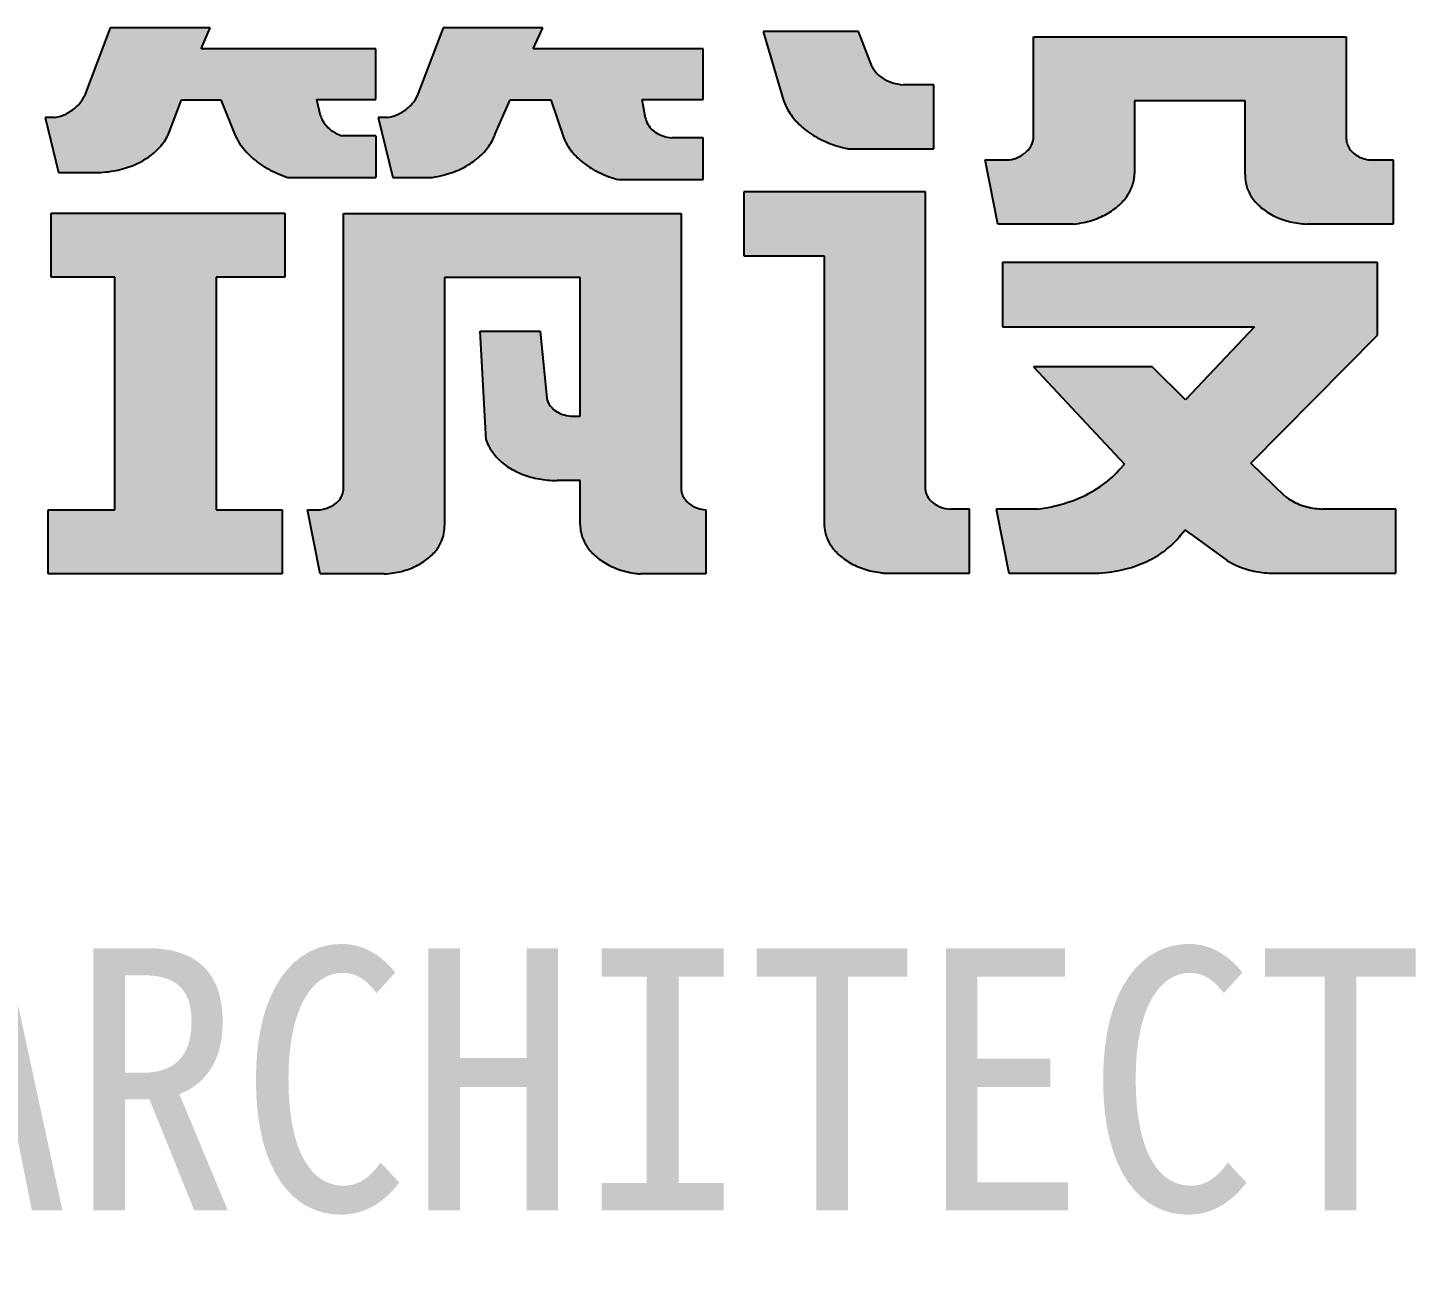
# Model space of a CAD drawing. Extents: x -138012 to 2129925, y -311560 to 0.
# Drawn here: x 19297 to 20134, y -195413 to -194661 of the extents above; entities that cross this region are included whole.
import ezdxf
from ezdxf.enums import TextEntityAlignment as Align

# ---------------------------------------------------------------- set-up
doc = ezdxf.new("R2010")
doc.units = 0
doc.header["$LTSCALE"] = 1000
doc.header["$MEASUREMENT"] = 0
doc.layers.get('0').update_dxf_attribs({"linetype": 'CONTINUOUS'})
for name, color, linetype in [('TEXT', 7, 'CONTINUOUS'), ('WALL', 6, 'CONTINUOUS'), ('图框', 4, 'CONTINUOUS')]:
    doc.layers.add(name, color=color, linetype=linetype)
doc.styles.add('图框艺术体', font='simhei.ttf', dxfattribs={"width": 0.9})

# ---------------------------------------------------------------- blocks, each defined once
blk = doc.blocks.new('A4')
h = blk.add_hatch(color=0)
h.dxf.hatch_style = 1
edge = h.paths.add_edge_path()
edge.add_line((500502.23, 391777.16), (500484.53, 391777.16))
edge.add_spline(control_points=[(500484.53, 391777.16), (500482.23, 391777.36), (500480.32, 391777.75), (500476.53, 391779.02), (500474.67, 391779.92), (500471.31, 391782.19), (500469.82, 391783.55), (500467.91, 391785.96), (500467.32, 391786.87), (500466.6, 391788.33)], knot_values=[0.394941, 0.394941, 0.394941, 0.394941, 0.676796, 0.676796, 0.982391, 0.982391, 1.287985, 1.287985, 1.457203, 1.457203, 1.457203, 1.457203], degree=3, periodic=0)
edge.add_line((500466.6, 391788.33), (500458.8, 391810.07))
edge.add_line((500458.8, 391810.07), (500403.64, 391810.07))
edge.add_line((500403.64, 391810.07), (500415.48, 391767.35))
edge.add_spline(control_points=[(500415.48, 391767.35), (500416.11, 391765.38), (500416.93, 391763.43), (500419.43, 391758.71), (500421.34, 391755.99), (500425.91, 391750.94), (500428.58, 391748.6), (500434.52, 391744.44), (500437.81, 391742.62), (500444.84, 391739.6), (500448.58, 391738.41), (500452.63, 391737.52), (500452.81, 391737.48), (500452.99, 391737.44)], knot_values=[0.250217, 0.250217, 0.250217, 0.250217, 0.400893, 0.400893, 0.626647, 0.626647, 0.852401, 0.852401, 1.078155, 1.078155, 1.303909, 1.303909, 1.314573, 1.314573, 1.314573, 1.314573], degree=3, periodic=0)
edge.add_line((500452.99, 391737.44), (500502.23, 391737.44))
edge.add_line((500502.23, 391737.44), (500502.23, 391777.16))
edge = h.paths.add_edge_path()
edge.add_line((500497.44, 391710.72), (500392.43, 391710.72))
edge.add_line((500392.43, 391710.72), (500392.43, 391671))
edge.add_line((500392.43, 391671), (500438.97, 391671))
edge.add_line((500438.97, 391671), (500438.97, 391504.97))
edge.add_spline(control_points=[(500438.97, 391504.97), (500438.95, 391503.22), (500439.12, 391501.52), (500439.97, 391497.43), (500440.85, 391495.06), (500443.33, 391490.53), (500444.94, 391488.37), (500448.81, 391484.37), (500451.07, 391482.55), (500456.14, 391479.38), (500458.94, 391478.03), (500464.89, 391475.93), (500468.04, 391475.16), (500472.26, 391474.59), (500473.25, 391474.48), (500474.25, 391474.41)], knot_values=[3.133189, 3.133189, 3.133189, 3.133189, 3.307114, 3.307114, 3.554268, 3.554268, 3.801423, 3.801423, 4.048577, 4.048577, 4.295731, 4.295731, 4.542885, 4.542885, 4.61825, 4.61825, 4.61825, 4.61825], degree=3, periodic=0)
edge.add_line((500474.25, 391474.41), (500522.89, 391474.41))
edge.add_line((500522.89, 391474.41), (500522.89, 391514.15))
edge.add_line((500522.89, 391514.15), (500511.91, 391514.15))
edge.add_spline(control_points=[(500511.91, 391514.15), (500509.8, 391514.29), (500507.99, 391514.69), (500505.09, 391515.84), (500503.94, 391516.46), (500501.85, 391517.95), (500500.9, 391518.83), (500499.29, 391520.8), (500498.63, 391521.91), (500497.86, 391523.84), (500497.63, 391524.63), (500497.44, 391526.12)], knot_values=[0.137449, 0.137449, 0.137449, 0.137449, 0.510359, 0.510359, 0.777646, 0.777646, 1.044934, 1.044934, 1.312222, 1.312222, 1.484048, 1.484048, 1.484048, 1.484048], degree=3, periodic=0)
edge.add_line((500497.44, 391526.12), (500497.44, 391710.72))
edge = h.paths.add_edge_path()
edge.add_spline(control_points=[(500583.14, 391690.78), (500585.05, 391690.99), (500586.93, 391691.31), (500592, 391692.45), (500595.1, 391693.48), (500600.87, 391696.1), (500603.53, 391697.69), (500608.28, 391701.29), (500610.37, 391703.3), (500613.84, 391707.62), (500615.22, 391709.93), (500617.26, 391714.7), (500617.91, 391717.16), (500618.27, 391720.45), (500618.32, 391721.26), (500618.33, 391722.06)], knot_values=[-1.435016, -1.435016, -1.435016, -1.435016, -1.296164, -1.296164, -1.054417, -1.054417, -0.812669, -0.812669, -0.570922, -0.570922, -0.329174, -0.329174, -0.087427, -0.087427, -0.008817, -0.008817, -0.008817, -0.008817], degree=3, periodic=0)
edge.add_line((500618.33, 391722.06), (500618.33, 391767.15))
edge.add_line((500618.33, 391767.15), (500682.34, 391767.15))
edge.add_line((500682.34, 391767.15), (500682.34, 391721.5))
edge.add_spline(control_points=[(500682.34, 391721.5), (500682.29, 391719.64), (500682.38, 391717.97), (500683.05, 391713.96), (500683.83, 391711.63), (500686.11, 391707.17), (500687.61, 391705.02), (500691.27, 391701.06), (500693.44, 391699.23), (500698.3, 391696.05), (500701, 391694.69), (500706.78, 391692.54), (500709.85, 391691.75), (500714.6, 391691.03), (500716.22, 391690.87), (500717.85, 391690.79)], knot_values=[-0.037851, -0.037851, -0.037851, -0.037851, 0.137966, 0.137966, 0.387157, 0.387157, 0.636348, 0.636348, 0.885539, 0.885539, 1.13473, 1.13473, 1.383921, 1.383921, 1.510622, 1.510622, 1.510622, 1.510622], degree=3, periodic=0)
edge.add_line((500717.85, 391690.79), (500767.88, 391690.79))
edge.add_line((500767.88, 391690.79), (500767.88, 391730.5))
edge.add_line((500767.88, 391730.5), (500754.93, 391730.5))
edge.add_spline(control_points=[(500754.93, 391730.5), (500753.13, 391730.67), (500751.77, 391730.97), (500749.31, 391731.83), (500748.2, 391732.36), (500746.12, 391733.65), (500745.16, 391734.42), (500743.48, 391736.15), (500742.76, 391737.13), (500741.61, 391739.25), (500741.19, 391740.39), (500740.8, 391742.37), (500740.72, 391743.19), (500740.73, 391744.01)], knot_values=[3.129563, 3.129563, 3.129563, 3.129563, 3.406533, 3.406533, 3.656908, 3.656908, 3.907283, 3.907283, 4.157658, 4.157658, 4.408033, 4.408033, 4.578286, 4.578286, 4.578286, 4.578286], degree=3, periodic=0)
edge.add_line((500740.73, 391744.01), (500740.73, 391806.86))
edge.add_line((500740.73, 391806.86), (500559.93, 391806.86))
edge.add_line((500559.93, 391806.86), (500559.93, 391743.37))
edge.add_spline(control_points=[(500559.93, 391743.37), (500559.49, 391741.15), (500559, 391739.98), (500557.49, 391737.33), (500556.31, 391735.92), (500553.55, 391733.52), (500551.96, 391732.53), (500549.23, 391731.31), (500548.16, 391730.94), (500546.04, 391730.52)], knot_values=[-1.252424, -1.252424, -1.252424, -1.252424, -1.030759, -1.030759, -0.713538, -0.713538, -0.396316, -0.396316, -0.206128, -0.206128, -0.206128, -0.206128], degree=3, periodic=0)
edge.add_line((500546.04, 391730.52), (500532.04, 391730.52))
edge.add_line((500532.04, 391730.52), (500539.33, 391690.78))
edge.add_line((500539.33, 391690.78), (500583.14, 391690.78))
edge = h.paths.add_edge_path()
edge.add_line((500758.7, 391666.88), (500542, 391666.88))
edge.add_line((500542, 391666.88), (500542, 391627.16))
edge.add_line((500542, 391627.16), (500687.61, 391627.16))
edge.add_line((500687.61, 391627.16), (500647.87, 391581.88))
edge.add_line((500647.87, 391581.88), (500628.54, 391602.2))
edge.add_line((500628.54, 391602.2), (500559.9, 391602.2))
edge.add_line((500559.9, 391602.2), (500612.47, 391541.87))
edge.add_line((500612.47, 391541.87), (500610.31, 391539.35))
edge.add_spline(control_points=[(500610.31, 391539.35), (500607.31, 391535.59), (500603.77, 391532.13), (500595.8, 391525.98), (500591.37, 391523.3), (500581.87, 391518.85), (500576.8, 391517.08), (500568.66, 391515.12), (500565.71, 391514.58), (500562.22, 391514.15)], knot_values=[-1.409226, -1.409226, -1.409226, -1.409226, -1.173081, -1.173081, -0.935772, -0.935772, -0.698463, -0.698463, -0.567547, -0.567547, -0.567547, -0.567547], degree=3, periodic=0)
edge.add_line((500562.22, 391514.15), (500538.41, 391514.15))
edge.add_line((500538.41, 391514.15), (500545.69, 391474.44))
edge.add_line((500545.69, 391474.44), (500597.61, 391474.44))
edge.add_spline(control_points=[(500597.61, 391474.44), (500600.2, 391474.57), (500602.77, 391474.84), (500609.7, 391475.94), (500614, 391477.03), (500622.15, 391479.95), (500626, 391481.78), (500633.07, 391486.06), (500636.28, 391488.51), (500641.28, 391493.29), (500643.23, 391495.53), (500644.9, 391497.86)], knot_values=[-1.506139, -1.506139, -1.506139, -1.506139, -1.375629, -1.375629, -1.149297, -1.149297, -0.922964, -0.922964, -0.696632, -0.696632, -0.520968, -0.520968, -0.520968, -0.520968], degree=3, periodic=0)
edge.add_line((500644.9, 391497.86), (500647.54, 391501.15))
edge.add_line((500647.54, 391501.15), (500650.6, 391498.69))
edge.add_line((500650.6, 391498.69), (500671.86, 391482.22))
edge.add_spline(control_points=[(500671.86, 391482.22), (500673.39, 391481.2), (500675.02, 391480.25), (500679.63, 391477.98), (500682.74, 391476.82), (500689.26, 391475.14), (500692.66, 391474.62), (500696.11, 391474.43), (500696.13, 391474.42), (500696.15, 391474.42)], knot_values=[0.873676, 0.873676, 0.873676, 0.873676, 1.017318, 1.017318, 1.259034, 1.259034, 1.50075, 1.50075, 1.502459, 1.502459, 1.502459, 1.502459], degree=3, periodic=0)
edge.add_line((500696.15, 391474.42), (500769.43, 391474.42))
edge.add_line((500769.43, 391474.42), (500769.43, 391514.12))
edge.add_line((500769.43, 391514.12), (500727.23, 391514.12))
edge.add_spline(control_points=[(500727.23, 391514.12), (500724.02, 391514.2), (500720.93, 391514.66), (500714.94, 391516.33), (500712.04, 391517.56), (500708.06, 391519.96), (500706.77, 391520.88), (500705.26, 391522.17)], knot_values=[0.763733, 0.763733, 0.763733, 0.763733, 1.065073, 1.065073, 1.375122, 1.375122, 1.537147, 1.537147, 1.537147, 1.537147], degree=3, periodic=0)
edge.add_line((500705.26, 391522.17), (500685.6, 391542.49))
edge.add_line((500685.6, 391542.49), (500758.7, 391621.9))
edge.add_line((500758.7, 391621.9), (500758.7, 391666.88))
at = {"layer": 'WALL', "color": 0}
for p, q in [((500458.8, 391810.07), (500403.64, 391810.07)), ((500403.64, 391810.07), (500415.48, 391767.35)), ((500466.6, 391788.33), (500458.8, 391810.07)), ((500559.93, 391743.37), (500559.93, 391806.86)), ((500559.93, 391806.86), (500740.73, 391806.86)), ((500740.73, 391806.86), (500740.73, 391744.01)), ((500502.23, 391777.16), (500484.53, 391777.16)), ((500502.23, 391737.44), (500502.23, 391777.16)), ((500682.34, 391767.15), (500618.33, 391767.15)), ((500618.33, 391767.15), (500618.33, 391722.06)), ((500682.34, 391721.5), (500682.34, 391767.15)), ((500452.99, 391737.44), (500502.23, 391737.44)), ((500539.33, 391690.78), (500532.04, 391730.52)), ((500532.04, 391730.52), (500546.04, 391730.52)), ((500754.93, 391730.5), (500767.88, 391730.5)), ((500767.88, 391730.5), (500767.88, 391690.79)), ((500497.44, 391710.72), (500392.43, 391710.72)), ((500392.43, 391710.72), (500392.43, 391671)), ((500497.44, 391526.12), (500497.44, 391710.72)), ((500583.14, 391690.78), (500539.33, 391690.78)), ((500767.88, 391690.79), (500717.85, 391690.79)), ((500392.43, 391671), (500438.97, 391671)), ((500438.97, 391671), (500438.97, 391504.97)), ((500758.7, 391666.88), (500542, 391666.88)), ((500542, 391666.88), (500542, 391627.16)), ((500758.7, 391621.9), (500758.7, 391666.88)), ((500542, 391627.16), (500687.61, 391627.16)), ((500687.61, 391627.16), (500647.87, 391581.88)), ((500685.6, 391542.49), (500758.7, 391621.9)), ((500628.54, 391602.2), (500559.9, 391602.2)), ((500559.9, 391602.2), (500612.47, 391541.87)), ((500647.87, 391581.88), (500628.54, 391602.2)), ((500610.31, 391539.35), (500612.47, 391541.87)), ((500705.26, 391522.17), (500685.6, 391542.49)), ((500522.89, 391514.15), (500511.91, 391514.15)), ((500522.89, 391474.41), (500522.89, 391514.15)), ((500562.22, 391514.15), (500538.41, 391514.15)), ((500538.41, 391514.15), (500545.69, 391474.44)), ((500769.43, 391514.12), (500727.23, 391514.12)), ((500769.43, 391474.42), (500769.43, 391514.12)), ((500644.9, 391497.86), (500647.54, 391501.15)), ((500650.6, 391498.69), (500647.54, 391501.15)), ((500650.6, 391498.69), (500671.96, 391482.14)), ((500474.25, 391474.41), (500522.89, 391474.41)), ((500545.69, 391474.44), (500597.61, 391474.44)), ((500696.15, 391474.42), (500769.43, 391474.42))]:
    blk.add_line(p, q, dxfattribs=at)
for points, knots in [([(500466.6, 391788.33), (500467.32, 391786.87), (500467.91, 391785.96), (500469.82, 391783.55), (500471.31, 391782.19), (500474.67, 391779.92), (500476.53, 391779.02), (500480.32, 391777.75), (500482.23, 391777.36), (500484.53, 391777.16)], [0.394941, 0.394941, 0.394941, 0.394941, 0.564158, 0.564158, 0.869753, 0.869753, 1.175347, 1.175347, 1.457203, 1.457203, 1.457203, 1.457203]), ([(500415.48, 391767.35), (500416.11, 391765.38), (500416.93, 391763.43), (500419.43, 391758.71), (500421.34, 391755.99), (500425.91, 391750.94), (500428.58, 391748.6), (500434.52, 391744.44), (500437.81, 391742.62), (500444.84, 391739.6), (500448.58, 391738.41), (500452.63, 391737.52), (500452.81, 391737.48), (500452.99, 391737.44)], [0.250217, 0.250217, 0.250217, 0.250217, 0.400893, 0.400893, 0.626647, 0.626647, 0.852401, 0.852401, 1.078155, 1.078155, 1.303909, 1.303909, 1.314573, 1.314573, 1.314573, 1.314573]), ([(500546.04, 391730.52), (500548.16, 391730.94), (500549.23, 391731.31), (500551.96, 391732.53), (500553.55, 391733.52), (500556.31, 391735.92), (500557.49, 391737.33), (500559, 391739.98), (500559.49, 391741.15), (500559.93, 391743.37)], [-1.252424, -1.252424, -1.252424, -1.252424, -1.062236, -1.062236, -0.745014, -0.745014, -0.427792, -0.427792, -0.206128, -0.206128, -0.206128, -0.206128]), ([(500740.73, 391744.01), (500740.72, 391743.19), (500740.8, 391742.37), (500741.19, 391740.39), (500741.61, 391739.25), (500742.76, 391737.13), (500743.48, 391736.15), (500745.16, 391734.42), (500746.12, 391733.65), (500748.2, 391732.36), (500749.31, 391731.83), (500751.77, 391730.97), (500753.13, 391730.67), (500754.93, 391730.5)], [3.129563, 3.129563, 3.129563, 3.129563, 3.299816, 3.299816, 3.550191, 3.550191, 3.800566, 3.800566, 4.050941, 4.050941, 4.301316, 4.301316, 4.578286, 4.578286, 4.578286, 4.578286]), ([(500583.14, 391690.78), (500585.05, 391690.99), (500586.93, 391691.31), (500592, 391692.45), (500595.1, 391693.48), (500600.87, 391696.1), (500603.53, 391697.69), (500608.28, 391701.29), (500610.37, 391703.3), (500613.84, 391707.62), (500615.22, 391709.93), (500617.26, 391714.7), (500617.91, 391717.16), (500618.27, 391720.45), (500618.32, 391721.26), (500618.33, 391722.06)], [-1.435016, -1.435016, -1.435016, -1.435016, -1.296164, -1.296164, -1.054417, -1.054417, -0.812669, -0.812669, -0.570922, -0.570922, -0.329174, -0.329174, -0.087427, -0.087427, -0.008817, -0.008817, -0.008817, -0.008817]), ([(500682.34, 391721.5), (500682.29, 391719.64), (500682.38, 391717.97), (500683.05, 391713.96), (500683.83, 391711.63), (500686.11, 391707.17), (500687.61, 391705.02), (500691.27, 391701.06), (500693.44, 391699.23), (500698.3, 391696.05), (500701, 391694.69), (500706.78, 391692.54), (500709.85, 391691.75), (500714.6, 391691.03), (500716.22, 391690.87), (500717.85, 391690.79)], [-0.037851, -0.037851, -0.037851, -0.037851, 0.137966, 0.137966, 0.387157, 0.387157, 0.636348, 0.636348, 0.885539, 0.885539, 1.13473, 1.13473, 1.383921, 1.383921, 1.510622, 1.510622, 1.510622, 1.510622]), ([(500562.22, 391514.15), (500565.71, 391514.58), (500568.66, 391515.12), (500576.8, 391517.08), (500581.87, 391518.85), (500591.37, 391523.3), (500595.8, 391525.98), (500603.77, 391532.13), (500607.31, 391535.59), (500610.31, 391539.35)], [-1.4092258, -1.4092258, -1.4092258, -1.4092258, -1.2783104, -1.2783104, -1.0410011, -1.0410011, -0.8036919, -0.8036919, -0.5675473, -0.5675473, -0.5675473, -0.5675473]), ([(500497.44, 391526.12), (500497.63, 391524.63), (500497.86, 391523.84), (500498.63, 391521.91), (500499.29, 391520.8), (500500.9, 391518.83), (500501.85, 391517.95), (500503.94, 391516.46), (500505.09, 391515.84), (500507.99, 391514.69), (500509.8, 391514.29), (500511.91, 391514.15)], [0.137449, 0.137449, 0.137449, 0.137449, 0.309276, 0.309276, 0.576564, 0.576564, 0.843851, 0.843851, 1.111139, 1.111139, 1.484048, 1.484048, 1.484048, 1.484048]), ([(500705.26, 391522.17), (500706.77, 391520.88), (500708.06, 391519.96), (500712.04, 391517.56), (500714.94, 391516.33), (500720.93, 391514.66), (500724.02, 391514.2), (500727.23, 391514.12)], [0.7637332, 0.7637332, 0.7637332, 0.7637332, 0.9257587, 0.9257587, 1.2358071, 1.2358071, 1.5371473, 1.5371473, 1.5371473, 1.5371473]), ([(500438.97, 391504.97), (500438.95, 391503.22), (500439.12, 391501.52), (500439.97, 391497.43), (500440.85, 391495.06), (500443.33, 391490.53), (500444.94, 391488.37), (500448.81, 391484.37), (500451.07, 391482.55), (500456.14, 391479.38), (500458.94, 391478.03), (500464.89, 391475.93), (500468.04, 391475.16), (500472.26, 391474.59), (500473.25, 391474.48), (500474.25, 391474.41)], [3.133189, 3.133189, 3.133189, 3.133189, 3.307114, 3.307114, 3.554268, 3.554268, 3.801423, 3.801423, 4.048577, 4.048577, 4.295731, 4.295731, 4.542885, 4.542885, 4.61825, 4.61825, 4.61825, 4.61825]), ([(500597.61, 391474.44), (500600.2, 391474.57), (500602.77, 391474.84), (500609.7, 391475.94), (500614, 391477.03), (500622.15, 391479.95), (500626, 391481.78), (500633.07, 391486.06), (500636.28, 391488.51), (500641.28, 391493.29), (500643.23, 391495.53), (500644.9, 391497.86)], [-1.5061392, -1.5061392, -1.5061392, -1.5061392, -1.375629, -1.375629, -1.1492967, -1.1492967, -0.9229643, -0.9229643, -0.696632, -0.696632, -0.520968, -0.520968, -0.520968, -0.520968]), ([(500671.75, 391482.3), (500673.32, 391481.24), (500674.98, 391480.27), (500679.63, 391477.98), (500682.74, 391476.82), (500689.26, 391475.14), (500692.66, 391474.62), (500696.11, 391474.43), (500696.13, 391474.42), (500696.15, 391474.42)], [0.8703339, 0.8703339, 0.8703339, 0.8703339, 1.0173179, 1.0173179, 1.2590341, 1.2590341, 1.5007502, 1.5007502, 1.5024585, 1.5024585, 1.5024585, 1.5024585])]:
    blk.add_open_spline(points, degree=3, knots=knots, dxfattribs=at)
blk = doc.blocks.new('564563')
h = blk.add_hatch(color=0)
h.dxf.hatch_style = 1
edge = h.paths.add_edge_path()
edge.add_line((193233.35, -141801.03), (193131.11, -141801.03))
edge.add_line((193131.11, -141801.03), (193136.9, -141788.34))
edge.add_line((193136.9, -141788.34), (193077.02, -141788.34))
edge.add_line((193077.02, -141788.34), (193061.49, -141829.21))
edge.add_spline(control_points=[(193061.49, -141829.21), (193061.05, -141830.18), (193060.66, -141830.88), (193058.99, -141833.51), (193057.38, -141835.28), (193053.58, -141838.33), (193051.21, -141839.81), (193048.07, -141841.15), (193046.41, -141841.74), (193043.76, -141842.18)], knot_values=[1.913982, 1.913982, 1.913982, 1.913982, 2.020536, 2.020536, 2.32668, 2.32668, 2.632823, 2.632823, 2.805679, 2.805679, 2.805679, 2.805679], degree=3, periodic=0)
edge.add_line((193043.76, -141842.18), (193037.93, -141842.18))
edge.add_line((193037.93, -141842.18), (193046.7, -141878.21))
edge.add_line((193046.7, -141878.21), (193070.61, -141878.21))
edge.add_spline(control_points=[(193070.61, -141878.21), (193072.77, -141877.89), (193074.9, -141877.47), (193080.64, -141876.02), (193084.14, -141874.77), (193090.64, -141871.73), (193093.63, -141869.93), (193098.93, -141865.89), (193101.24, -141863.65), (193105.08, -141858.88), (193106.6, -141856.35), (193107.91, -141853.25), (193108.11, -141852.76), (193108.37, -141852.04)], knot_values=[1.764384, 1.764384, 1.764384, 1.764384, 1.897574, 1.897574, 2.132054, 2.132054, 2.366534, 2.366534, 2.601014, 2.601014, 2.835494, 2.835494, 2.879304, 2.879304, 2.879304, 2.879304], degree=3, periodic=0)
edge.add_line((193108.37, -141852.04), (193117.25, -141831.67))
edge.add_line((193117.25, -141831.67), (193141.71, -141831.67))
edge.add_line((193141.71, -141831.67), (193149.5, -141854.63))
edge.add_spline(control_points=[(193149.5, -141854.63), (193150.27, -141856.43), (193151.23, -141858.2), (193154.08, -141862.51), (193156.22, -141864.98), (193161.21, -141869.54), (193164.07, -141871.62), (193170.39, -141875.27), (193173.85, -141876.83), (193179.14, -141878.66), (193180.81, -141879.16), (193182.51, -141879.59)], knot_values=[3.451972, 3.451972, 3.451972, 3.451972, 3.600856, 3.600856, 3.827268, 3.827268, 4.05368, 4.05368, 4.280091, 4.280091, 4.380903, 4.380903, 4.380903, 4.380903], degree=3, periodic=0)
edge.add_line((193182.51, -141879.59), (193233.39, -141879.59))
edge.add_line((193233.39, -141879.59), (193233.39, -141854.54))
edge.add_line((193233.39, -141854.54), (193214.51, -141854.54))
edge.add_spline(control_points=[(193214.51, -141854.54), (193212.47, -141854.32), (193211.01, -141854), (193208.12, -141853.04), (193206.71, -141852.4), (193204.13, -141850.82), (193202.96, -141849.88), (193200.95, -141847.76), (193200.12, -141846.57), (193199.12, -141844.48), (193198.82, -141843.64), (193198.57, -141842.56)], knot_values=[3.316736, 3.316736, 3.316736, 3.316736, 3.57267, 3.57267, 3.842338, 3.842338, 4.112006, 4.112006, 4.381674, 4.381674, 4.550841, 4.550841, 4.550841, 4.550841], degree=3, periodic=0)
edge.add_line((193198.57, -141842.56), (193196.65, -141831.34))
edge.add_line((193196.65, -141831.34), (193233.35, -141831.34))
edge.add_line((193233.35, -141831.34), (193233.35, -141801.03))
edge = h.paths.add_edge_path()
edge.add_line((193036.48, -141801.02), (192931.52, -141801.02))
edge.add_line((192931.52, -141801.02), (192936.88, -141788.34))
edge.add_line((192936.88, -141788.34), (192876.86, -141788.34))
edge.add_line((192876.86, -141788.34), (192861.33, -141829.22))
edge.add_spline(control_points=[(192861.33, -141829.22), (192860.88, -141830.19), (192860.5, -141830.89), (192858.83, -141833.52), (192857.21, -141835.29), (192853.41, -141838.34), (192851.04, -141839.82), (192847.9, -141841.16), (192846.25, -141841.75), (192843.59, -141842.18)], knot_values=[1.913982, 1.913982, 1.913982, 1.913982, 2.020536, 2.020536, 2.32668, 2.32668, 2.632823, 2.632823, 2.805679, 2.805679, 2.805679, 2.805679], degree=3, periodic=0)
edge.add_line((192843.59, -141842.18), (192837.77, -141842.18))
edge.add_line((192837.77, -141842.18), (192845.81, -141875.22))
edge.add_line((192845.81, -141875.22), (192871.06, -141875.22))
edge.add_spline(control_points=[(192871.06, -141875.22), (192873.23, -141875.12), (192875.39, -141874.91), (192881.19, -141874.02), (192884.76, -141873.13), (192891.48, -141870.77), (192894.64, -141869.29), (192900.36, -141865.83), (192902.92, -141863.86), (192907.31, -141859.56), (192909.14, -141857.24), (192911.37, -141853.44), (192912.04, -141852.03), (192912.59, -141850.61)], knot_values=[-1.50788, -1.50788, -1.50788, -1.50788, -1.369007, -1.369007, -1.129812, -1.129812, -0.890618, -0.890618, -0.651424, -0.651424, -0.41223, -0.41223, -0.277533, -0.277533, -0.277533, -0.277533], degree=3, periodic=0)
edge.add_line((192912.59, -141850.61), (192919.75, -141831.52))
edge.add_line((192919.75, -141831.52), (192943.36, -141831.52))
edge.add_line((192943.36, -141831.52), (192951.58, -141852.03))
edge.add_spline(control_points=[(192951.58, -141852.03), (192952.42, -141853.99), (192953.45, -141855.92), (192956.51, -141860.58), (192958.78, -141863.24), (192964.09, -141868.15), (192967.13, -141870.4), (192973.84, -141874.37), (192977.51, -141876.08), (192982.12, -141877.73), (192982.85, -141877.97), (192983.59, -141878.21)], knot_values=[0.307077, 0.307077, 0.307077, 0.307077, 0.45571, 0.45571, 0.678464, 0.678464, 0.901218, 0.901218, 1.123971, 1.123971, 1.165393, 1.165393, 1.165393, 1.165393], degree=3, periodic=0)
edge.add_line((192983.59, -141878.21), (193036.48, -141878.21))
edge.add_line((193036.48, -141878.21), (193036.48, -141853.24))
edge.add_line((193036.48, -141853.24), (193016.36, -141853.24))
edge.add_line((193016.36, -141853.24), (193015.54, -141852.99))
edge.add_spline(control_points=[(193015.54, -141852.99), (193014.32, -141852.55), (193013.13, -141852.02), (193010.44, -141850.53), (193008.99, -141849.47), (193006.49, -141847.07), (193005.43, -141845.71), (193004.14, -141843.35), (193003.74, -141842.42), (193003.38, -141841.2)], knot_values=[0.222137, 0.222137, 0.222137, 0.222137, 0.413997, 0.413997, 0.686434, 0.686434, 0.958872, 0.958872, 1.124615, 1.124615, 1.124615, 1.124615], degree=3, periodic=0)
edge.add_line((193003.38, -141841.2), (193001.17, -141831.33))
edge.add_line((193001.17, -141831.33), (193036.48, -141831.33))
edge.add_line((193036.48, -141831.33), (193036.48, -141801.02))
h.paths.add_polyline_path([(192981.88, -141899.82), (192841.28, -141899.82), (192841.28, -141938.32), (192879.73, -141938.32), (192879.73, -142078.11), (192839.63, -142078.11), (192839.63, -142116.64), (192980.22, -142116.64), (192980.22, -142078.11), (192940.5, -142078.11), (192940.5, -141938.32), (192981.88, -141938.32)])
h = blk.add_hatch(color=0)
h.dxf.hatch_style = 1
edge = h.paths.add_edge_path()
edge.add_line((193220.1, -141899.86), (193017.13, -141899.86))
edge.add_line((193017.13, -141899.86), (193017.13, -142065.53))
edge.add_spline(control_points=[(193017.13, -142065.53), (193017.09, -142066.61), (193016.89, -142067.69), (193016.06, -142070.02), (193015.35, -142071.24), (193013.55, -142073.41), (193012.46, -142074.37), (193009.58, -142076.27), (193007.67, -142077.09), (193004.64, -142077.84), (193003.61, -142078.01), (193002.17, -142078.12)], knot_values=[1.689657, 1.689657, 1.689657, 1.689657, 1.921913, 1.921913, 2.215497, 2.215497, 2.509081, 2.509081, 2.91287, 2.91287, 3.114764, 3.114764, 3.114764, 3.114764], degree=3, periodic=0)
edge.add_line((193002.17, -142078.12), (192995.48, -142078.12))
edge.add_line((192995.48, -142078.12), (193003.06, -142116.65))
edge.add_line((193003.06, -142116.65), (193041.63, -142116.65))
edge.add_spline(control_points=[(193041.63, -142116.65), (193043.52, -142116.56), (193045.41, -142116.37), (193050.45, -142115.59), (193053.54, -142114.79), (193059.33, -142112.68), (193062.04, -142111.36), (193066.9, -142108.3), (193069.05, -142106.56), (193072.68, -142102.78), (193074.17, -142100.74), (193076.4, -142096.51), (193077.15, -142094.31), (193077.72, -142090.6), (193077.82, -142089.12), (193077.8, -142087.45)], knot_values=[-1.508267, -1.508267, -1.508267, -1.508267, -1.363988, -1.363988, -1.116733, -1.116733, -0.869479, -0.869479, -0.622224, -0.622224, -0.374969, -0.374969, -0.127714, -0.127714, 0.036897, 0.036897, 0.036897, 0.036897], degree=3, periodic=0)
edge.add_line((193077.8, -142087.45), (193077.8, -141938.41))
edge.add_line((193077.8, -141938.41), (193159.4, -141938.41))
edge.add_line((193159.4, -141938.41), (193159.4, -142021.87))
edge.add_line((193159.4, -142021.87), (193155.16, -142021.87))
edge.add_spline(control_points=[(193155.16, -142021.87), (193153.36, -142021.83), (193151.58, -142021.57), (193148.5, -142020.69), (193147.19, -142020.15), (193144.76, -142018.79), (193143.65, -142017.97), (193141.72, -142016.08), (193140.91, -142015.01), (193139.91, -142013.12), (193139.61, -142012.35), (193139.28, -142010.97)], knot_values=[0.20109, 0.20109, 0.20109, 0.20109, 0.544031, 0.544031, 0.820735, 0.820735, 1.097439, 1.097439, 1.374144, 1.374144, 1.546793, 1.546793, 1.546793, 1.546793], degree=3, periodic=0)
edge.add_line((193139.28, -142010.97), (193135.28, -141970.76))
edge.add_line((193135.28, -141970.76), (193099.21, -141970.76))
edge.add_line((193099.21, -141970.76), (193102.91, -142036.18))
edge.add_spline(control_points=[(193102.91, -142036.18), (193103.4, -142037.68), (193104.05, -142039.16), (193106.09, -142042.87), (193107.7, -142045.04), (193111.61, -142049.08), (193113.9, -142050.95), (193119.05, -142054.25), (193121.91, -142055.68), (193128.02, -142058.02), (193131.28, -142058.93), (193138.01, -142060.15), (193141.48, -142060.46), (193145.16, -142060.46), (193145.37, -142060.46), (193145.62, -142060.46)], knot_values=[3.379943, 3.379943, 3.379943, 3.379943, 3.530851, 3.530851, 3.766765, 3.766765, 4.002678, 4.002678, 4.238592, 4.238592, 4.474506, 4.474506, 4.710419, 4.710419, 4.724802, 4.724802, 4.724802, 4.724802], degree=3, periodic=0)
edge.add_line((193145.62, -142060.46), (193159.4, -142060.46))
edge.add_line((193159.4, -142060.46), (193159.4, -142086.94))
edge.add_spline(control_points=[(193159.4, -142086.94), (193159.37, -142088.64), (193159.54, -142090.3), (193160.43, -142094.27), (193161.33, -142096.57), (193163.91, -142100.97), (193165.58, -142103.08), (193169.6, -142106.96), (193171.96, -142108.73), (193177.23, -142111.82), (193180.14, -142113.13), (193186.34, -142115.18), (193189.62, -142115.93), (193193.9, -142116.48), (193194.83, -142116.57), (193195.75, -142116.64)], knot_values=[3.131879, 3.131879, 3.131879, 3.131879, 3.305709, 3.305709, 3.552873, 3.552873, 3.800037, 3.800037, 4.047201, 4.047201, 4.294365, 4.294365, 4.541528, 4.541528, 4.608959, 4.608959, 4.608959, 4.608959], degree=3, periodic=0)
edge.add_line((193195.75, -142116.64), (193235, -142116.64))
edge.add_line((193235, -142116.64), (193235, -142078.12))
edge.add_spline(control_points=[(193234.86, -142078.1), (193232.99, -142077.95), (193231.56, -142077.66), (193228.99, -142076.83), (193227.84, -142076.32), (193225.69, -142075.08), (193224.7, -142074.35), (193222.96, -142072.68), (193222.21, -142071.74), (193221.02, -142069.71), (193220.58, -142068.61), (193220.17, -142066.7), (193220.09, -142065.91), (193220.1, -142065.12)], knot_values=[3.131195, 3.131195, 3.131195, 3.131195, 3.414868, 3.414868, 3.665573, 3.665573, 3.916278, 3.916278, 4.166983, 4.166983, 4.417688, 4.417688, 4.588156, 4.588156, 4.588156, 4.588156], degree=3, periodic=0)
edge.add_line((193220.1, -142065.12), (193220.1, -141899.86))
at = {"layer": 'WALL', "color": 0}
for p, q in [((192876.86, -141788.34), (192861.33, -141829.22)), ((192936.88, -141788.34), (192876.86, -141788.34)), ((192931.52, -141801.02), (192936.88, -141788.34)), ((193077.02, -141788.34), (193061.49, -141829.21)), ((193136.9, -141788.34), (193077.02, -141788.34)), ((193131.11, -141801.03), (193136.9, -141788.34)), ((193036.48, -141801.02), (192931.52, -141801.02)), ((193036.48, -141831.33), (193036.48, -141801.02)), ((193233.35, -141801.03), (193131.11, -141801.03)), ((193233.35, -141831.34), (193233.35, -141801.03)), ((192912.58, -141850.62), (192919.75, -141831.52)), ((192919.75, -141831.52), (192943.36, -141831.52)), ((192943.36, -141831.52), (192951.58, -141852.03)), ((193003.38, -141841.2), (193001.17, -141831.33)), ((193001.17, -141831.33), (193036.48, -141831.33)), ((193108.37, -141852.04), (193117.25, -141831.67)), ((193117.25, -141831.67), (193141.71, -141831.67)), ((193141.71, -141831.67), (193149.5, -141854.63)), ((193196.65, -141831.34), (193233.35, -141831.34)), ((193198.57, -141842.56), (193196.65, -141831.34)), ((192843.59, -141842.18), (192837.77, -141842.18)), ((192837.77, -141842.18), (192845.81, -141875.22)), ((193037.93, -141842.18), (193046.7, -141878.21)), ((193043.76, -141842.18), (193037.93, -141842.18)), ((193015.54, -141852.99), (193016.36, -141853.24)), ((193036.48, -141853.24), (193016.36, -141853.24)), ((193036.48, -141853.24), (193036.48, -141878.21)), ((193233.39, -141854.54), (193214.51, -141854.54)), ((193233.39, -141879.59), (193233.39, -141854.54)), ((192845.81, -141875.22), (192871.17, -141875.22)), ((192983.59, -141878.21), (193036.48, -141878.21)), ((193046.7, -141878.21), (193070.61, -141878.21)), ((193182.51, -141879.59), (193233.39, -141879.59)), ((192841.28, -141938.32), (192841.28, -141899.82)), ((192841.28, -141899.82), (192981.88, -141899.82)), ((192981.88, -141899.82), (192981.88, -141938.32)), ((193017.13, -142065.53), (193017.13, -141899.86)), ((193017.13, -141899.86), (193220.1, -141899.86)), ((193220.1, -141899.86), (193220.1, -142065.12)), ((192879.73, -141938.32), (192841.28, -141938.32)), ((192879.73, -142078.11), (192879.73, -141938.32)), ((192981.88, -141938.32), (192940.5, -141938.32)), ((192940.5, -141938.32), (192940.5, -142078.11)), ((193159.4, -141938.41), (193077.8, -141938.41)), ((193077.8, -141938.41), (193077.8, -142087.45)), ((193159.4, -142021.87), (193159.4, -141938.41)), ((193099.21, -141970.76), (193135.28, -141970.76)), ((193102.91, -142036.18), (193099.21, -141970.76)), ((193135.28, -141970.76), (193139.28, -142010.97)), ((193155.16, -142021.87), (193159.4, -142021.87)), ((193159.4, -142060.46), (193145.62, -142060.46)), ((193159.4, -142086.94), (193159.4, -142060.46)), ((192839.63, -142116.64), (192839.63, -142078.11)), ((192839.63, -142078.11), (192879.73, -142078.11)), ((192940.5, -142078.11), (192980.22, -142078.11)), ((192980.22, -142078.11), (192980.22, -142116.64)), ((193003.06, -142116.65), (192995.48, -142078.12)), ((192995.48, -142078.12), (193002.17, -142078.12)), ((193234.86, -142078.1), (193235, -142078.1)), ((193235, -142078.1), (193235, -142116.64)), ((192980.22, -142116.64), (192839.63, -142116.64)), ((193041.63, -142116.65), (193003.06, -142116.65)), ((193235, -142116.64), (193195.75, -142116.64))]:
    blk.add_line(p, q, dxfattribs=at)
for points, knots in [([(192843.59, -141842.18), (192846.25, -141841.75), (192847.9, -141841.16), (192851.04, -141839.82), (192853.41, -141838.34), (192857.21, -141835.29), (192858.83, -141833.52), (192860.5, -141830.89), (192860.88, -141830.19), (192861.33, -141829.22)], [1.913982, 1.913982, 1.913982, 1.913982, 2.0868382, 2.0868382, 2.3929812, 2.3929812, 2.6991242, 2.6991242, 2.8056787, 2.8056787, 2.8056787, 2.8056787]), ([(193043.76, -141842.18), (193046.41, -141841.74), (193048.07, -141841.15), (193051.21, -141839.81), (193053.58, -141838.33), (193057.38, -141835.28), (193058.99, -141833.51), (193060.66, -141830.88), (193061.05, -141830.18), (193061.49, -141829.21)], [1.913982, 1.913982, 1.913982, 1.913982, 2.0868382, 2.0868382, 2.3929812, 2.3929812, 2.6991242, 2.6991242, 2.8056787, 2.8056787, 2.8056787, 2.8056787]), ([(193003.38, -141841.2), (193003.74, -141842.42), (193004.14, -141843.35), (193005.43, -141845.71), (193006.49, -141847.07), (193008.99, -141849.47), (193010.44, -141850.53), (193013.13, -141852.02), (193014.32, -141852.55), (193015.54, -141852.99)], [0.2221375, 0.2221375, 0.2221375, 0.2221375, 0.3878807, 0.3878807, 0.6603185, 0.6603185, 0.9327563, 0.9327563, 1.1246153, 1.1246153, 1.1246153, 1.1246153]), ([(193198.57, -141842.56), (193198.82, -141843.64), (193199.12, -141844.48), (193200.12, -141846.57), (193200.95, -141847.76), (193202.96, -141849.88), (193204.13, -141850.82), (193206.71, -141852.4), (193208.12, -141853.04), (193211.01, -141854), (193212.47, -141854.32), (193214.51, -141854.54)], [3.316736, 3.316736, 3.316736, 3.316736, 3.485904, 3.485904, 3.755571, 3.755571, 4.025239, 4.025239, 4.294907, 4.294907, 4.550841, 4.550841, 4.550841, 4.550841]), ([(192870.96, -141875.23), (192873.17, -141875.13), (192875.36, -141874.91), (192881.19, -141874.02), (192884.76, -141873.13), (192891.48, -141870.77), (192894.64, -141869.29), (192900.36, -141865.83), (192902.92, -141863.86), (192907.31, -141859.56), (192909.14, -141857.24), (192911.37, -141853.43), (192912.05, -141852.03), (192912.59, -141850.6)], [-1.509997, -1.509997, -1.509997, -1.509997, -1.369007, -1.369007, -1.129812, -1.129812, -0.890618, -0.890618, -0.651424, -0.651424, -0.41223, -0.41223, -0.277233, -0.277233, -0.277233, -0.277233]), ([(192951.58, -141852.03), (192952.42, -141853.99), (192953.45, -141855.92), (192956.51, -141860.58), (192958.78, -141863.24), (192964.09, -141868.15), (192967.13, -141870.4), (192973.84, -141874.37), (192977.51, -141876.08), (192982.12, -141877.73), (192982.85, -141877.97), (192983.59, -141878.21)], [0.3070767, 0.3070767, 0.3070767, 0.3070767, 0.45571, 0.45571, 0.6784638, 0.6784638, 0.9012176, 0.9012176, 1.1239714, 1.1239714, 1.1653927, 1.1653927, 1.1653927, 1.1653927]), ([(193070.61, -141878.21), (193072.77, -141877.89), (193074.9, -141877.47), (193080.64, -141876.02), (193084.14, -141874.77), (193090.64, -141871.73), (193093.63, -141869.93), (193098.93, -141865.89), (193101.24, -141863.65), (193105.08, -141858.88), (193106.6, -141856.35), (193107.91, -141853.25), (193108.11, -141852.76), (193108.37, -141852.04)], [1.764384, 1.764384, 1.764384, 1.764384, 1.897574, 1.897574, 2.132054, 2.132054, 2.366534, 2.366534, 2.601014, 2.601014, 2.835494, 2.835494, 2.879304, 2.879304, 2.879304, 2.879304]), ([(193149.5, -141854.63), (193150.27, -141856.43), (193151.23, -141858.2), (193154.08, -141862.51), (193156.22, -141864.98), (193161.21, -141869.54), (193164.07, -141871.62), (193170.39, -141875.27), (193173.85, -141876.83), (193179.14, -141878.66), (193180.81, -141879.16), (193182.51, -141879.59)], [3.4519724, 3.4519724, 3.4519724, 3.4519724, 3.6008559, 3.6008559, 3.8272677, 3.8272677, 4.0536795, 4.0536795, 4.2800914, 4.2800914, 4.380903, 4.380903, 4.380903, 4.380903]), ([(193139.28, -142010.97), (193139.61, -142012.35), (193139.91, -142013.12), (193140.91, -142015.01), (193141.72, -142016.08), (193143.65, -142017.97), (193144.76, -142018.79), (193147.19, -142020.15), (193148.5, -142020.69), (193151.58, -142021.57), (193153.36, -142021.83), (193155.16, -142021.87)], [0.20109, 0.20109, 0.20109, 0.20109, 0.37374, 0.37374, 0.650444, 0.650444, 0.927148, 0.927148, 1.203852, 1.203852, 1.546793, 1.546793, 1.546793, 1.546793]), ([(193102.91, -142036.18), (193103.4, -142037.68), (193104.05, -142039.16), (193106.09, -142042.87), (193107.7, -142045.04), (193111.61, -142049.08), (193113.9, -142050.95), (193119.05, -142054.25), (193121.91, -142055.68), (193128.02, -142058.02), (193131.28, -142058.93), (193138.01, -142060.15), (193141.48, -142060.46), (193145.16, -142060.46), (193145.37, -142060.46), (193145.62, -142060.46)], [3.379943, 3.379943, 3.379943, 3.379943, 3.530851, 3.530851, 3.766765, 3.766765, 4.002678, 4.002678, 4.238592, 4.238592, 4.474506, 4.474506, 4.710419, 4.710419, 4.724802, 4.724802, 4.724802, 4.724802]), ([(193002.17, -142078.12), (193003.61, -142078.01), (193004.64, -142077.84), (193007.67, -142077.09), (193009.58, -142076.27), (193012.46, -142074.37), (193013.55, -142073.41), (193015.35, -142071.24), (193016.06, -142070.02), (193016.89, -142067.69), (193017.09, -142066.61), (193017.13, -142065.53)], [1.689657, 1.689657, 1.689657, 1.689657, 1.891551, 1.891551, 2.295339, 2.295339, 2.588923, 2.588923, 2.882507, 2.882507, 3.114764, 3.114764, 3.114764, 3.114764]), ([(193220.1, -142065.12), (193220.09, -142065.91), (193220.17, -142066.7), (193220.58, -142068.61), (193221.02, -142069.71), (193222.21, -142071.74), (193222.96, -142072.68), (193224.7, -142074.35), (193225.69, -142075.08), (193227.84, -142076.32), (193228.99, -142076.83), (193231.56, -142077.66), (193232.99, -142077.95), (193234.86, -142078.1)], [3.131195, 3.131195, 3.131195, 3.131195, 3.301663, 3.301663, 3.552368, 3.552368, 3.803073, 3.803073, 4.053778, 4.053778, 4.304483, 4.304483, 4.588156, 4.588156, 4.588156, 4.588156]), ([(193041.63, -142116.65), (193043.52, -142116.56), (193045.41, -142116.37), (193050.45, -142115.59), (193053.54, -142114.79), (193059.33, -142112.68), (193062.04, -142111.36), (193066.9, -142108.3), (193069.05, -142106.56), (193072.68, -142102.78), (193074.17, -142100.74), (193076.4, -142096.51), (193077.15, -142094.31), (193077.72, -142090.6), (193077.82, -142089.12), (193077.8, -142087.45)], [-1.508267, -1.508267, -1.508267, -1.508267, -1.363988, -1.363988, -1.116733, -1.116733, -0.869479, -0.869479, -0.622224, -0.622224, -0.374969, -0.374969, -0.127714, -0.127714, 0.036897, 0.036897, 0.036897, 0.036897]), ([(193159.4, -142086.94), (193159.37, -142088.64), (193159.54, -142090.3), (193160.43, -142094.27), (193161.33, -142096.57), (193163.91, -142100.97), (193165.58, -142103.08), (193169.6, -142106.96), (193171.96, -142108.73), (193177.23, -142111.82), (193180.14, -142113.13), (193186.34, -142115.18), (193189.62, -142115.93), (193193.9, -142116.48), (193194.83, -142116.57), (193195.75, -142116.64)], [3.131879, 3.131879, 3.131879, 3.131879, 3.305709, 3.305709, 3.552873, 3.552873, 3.800037, 3.800037, 4.047201, 4.047201, 4.294365, 4.294365, 4.541528, 4.541528, 4.608959, 4.608959, 4.608959, 4.608959])]:
    blk.add_open_spline(points, degree=3, knots=knots, dxfattribs=at)
at = {"layer": '图框', "xscale": 1.040000000037253, "yscale": 0.9700000000011642}
blk.add_blockref('A4', (-327150.41, -521846.35), dxfattribs=at)
at = {"layer": '图框', "style": '图框艺术体', "width": 0.95}
blk.add_text('ZHEJIANG YAOHUA PLANNING ＆ ARCHITECTURAL DESIGN CO．,LTD', height=157.6251, dxfattribs=at).set_placement((192801.47, -142499.32), align=Align.CENTER)

msp = doc.modelspace()

# ---------------------------------------------------------------- block references
at = {"layer": 'TEXT'}
msp.add_blockref('564563', (-173530.564, -52872.871), dxfattribs=at)

doc.saveas('drawing.dxf')
